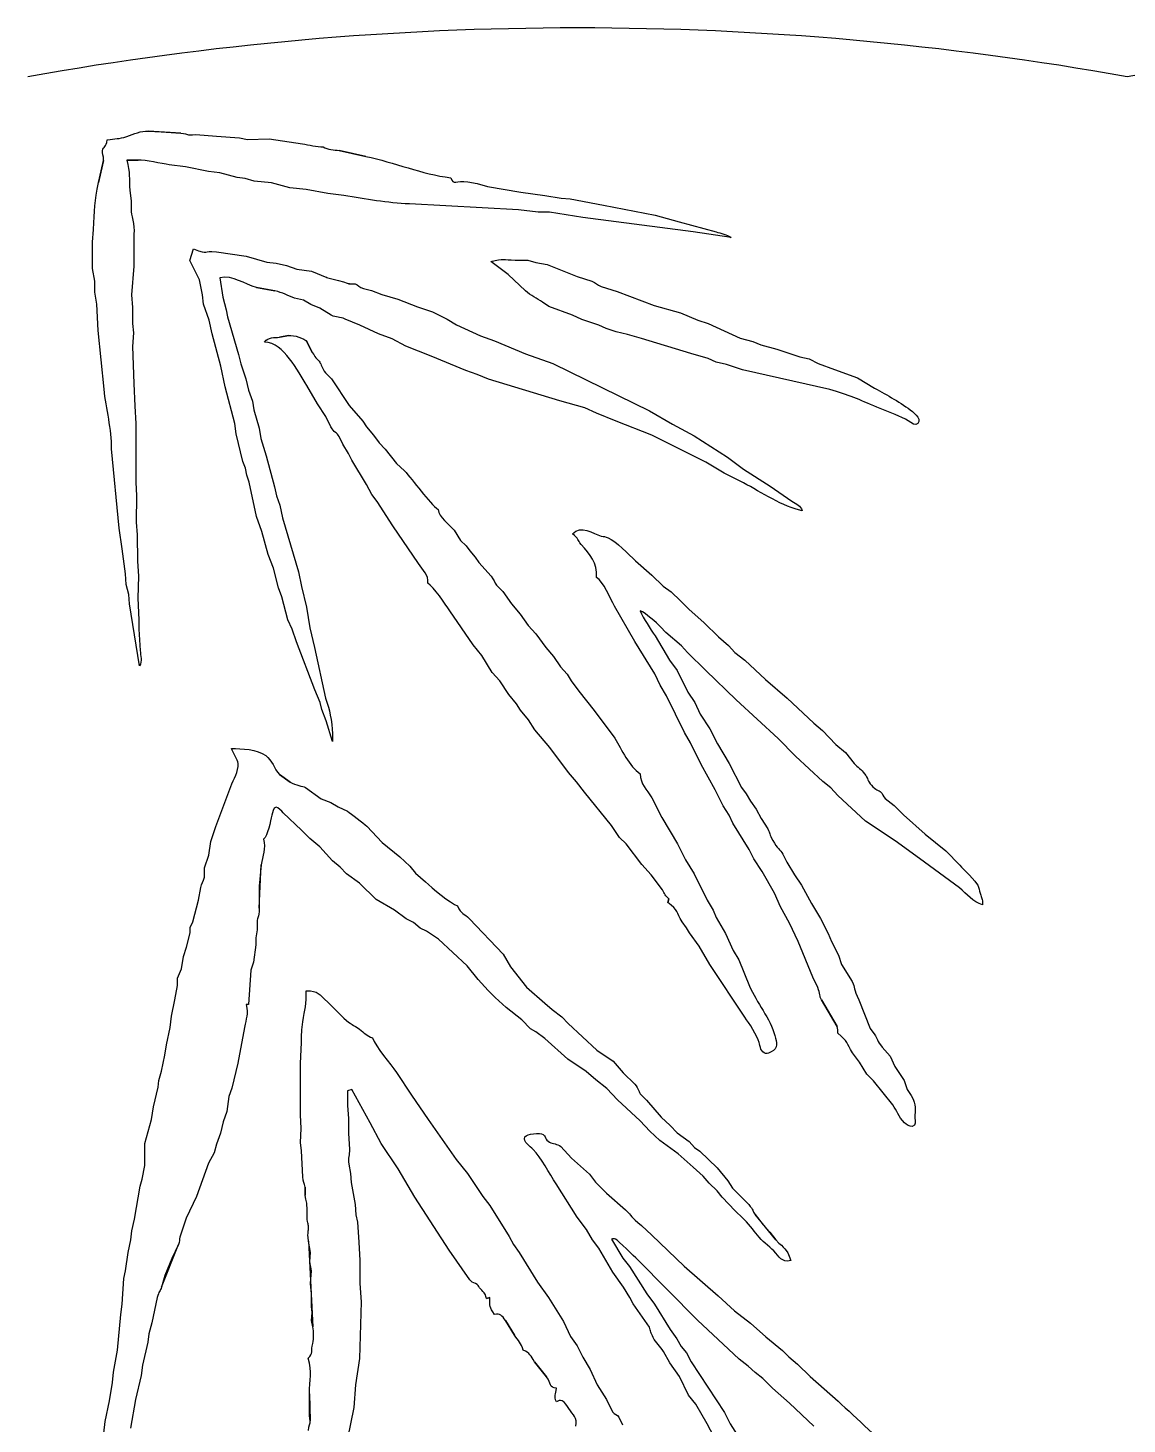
# Model space of a CAD drawing. Header units: inches. Extents: x -30 to 210, y -30 to 170.
# Drawn here: x 90 to 150, y 93.8 to 170 of the extents above; entities that cross this region are included whole.
import ezdxf

# ---------------------------------------------------------------- set-up
doc = ezdxf.new("R2010")
doc.units = ezdxf.units.IN
doc.header["$MEASUREMENT"] = 0

# ---------------------------------------------------------------- blocks, each defined once
blk = doc.blocks.new('2018-03-03 Embellishment 03')
at = {"color": 7}
for p, q in [((35.861734, 1880.377331), (35.861734, 1880.377331)), ((35.861734, 1880.377331), (35.861734, 1880.377331)), ((51.061734, 1884.209331), (59.861734, 1883.665331)), ((73.461734, 1882.721331), (51.061734, 1884.209331)), ((59.861734, 1883.665331), (73.461734, 1882.721331)), ((83.861736, 1881.809331), (98.261736, 1880.601331)), ((98.261736, 1880.601331), (114.261736, 1879.497331)), ((114.261736, 1879.497331), (119.861736, 1878.241331)), ((119.861736, 1878.241331), (135.061736, 1878.769331)), ((135.061736, 1878.769331), (158.261736, 1875.409331)), ((183.861736, 1870.641331), (202.261736, 1866.505331)), ((202.261736, 1866.505331), (183.861736, 1870.641331)), ((16.053734, 1848.465331), (19.653734, 1863.665331)), ((19.653734, 1863.665331), (16.053734, 1848.465331)), ((43.861734, 1863.857331), (35.861734, 1863.857331)), ((35.861734, 1863.857331), (43.861734, 1863.857331)), ((76.661734, 1859.369331), (65.461734, 1860.697331)), ((92.661736, 1856.017331), (76.661734, 1859.369331)), ((100.661736, 1855.025331), (92.661736, 1856.017331)), ((112.661736, 1851.961331), (100.661736, 1855.025331)), ((118.261736, 1851.121331), (112.661736, 1851.961331)), ((124.661736, 1849.425331), (118.261736, 1851.121331)), ((136.661736, 1848.209331), (124.661736, 1849.425331)), ((149.461736, 1844.721331), (136.661736, 1848.209331)), ((273.461736, 1848.769331), (279.861736, 1847.641331)), ((37.933734, 1842.865331), (38.821734, 1835.665331)), ((160.661736, 1843.433331), (149.461736, 1844.721331)), ((175.861736, 1840.721331), (160.661736, 1843.433331)), ((187.061736, 1839.321331), (175.861736, 1840.721331)), ((279.861736, 1847.641331), (287.061736, 1845.497331)), ((287.061736, 1845.497331), (310.261736, 1841.697331)), ((310.261736, 1841.697331), (327.061736, 1839.321331)), ((327.061736, 1839.321331), (338.261736, 1837.497331)), ((38.821734, 1835.665331), (38.821734, 1829.297331)), ((308.661736, 1829.265331), (232.661736, 1833.505331)), ((322.261736, 1827.665331), (308.661736, 1829.265331)), ((338.261736, 1837.497331), (344.661736, 1836.913331)), ((344.661736, 1836.913331), (367.861736, 1832.673331)), ((367.861736, 1832.673331), (403.861736, 1825.665331)), ((330.261736, 1827.665331), (322.261736, 1827.665331)), ((353.461736, 1823.889331), (330.261736, 1827.665331)), ((430.261736, 1813.945331), (353.461736, 1823.889331)), ((403.861736, 1825.665331), (420.661736, 1820.937331)), ((420.661736, 1820.937331), (446.261736, 1814.065331)), ((12.045734, 1806.865331), (12.629734, 1815.665331)), ((40.789734, 1812.465331), (40.789734, 1798.065333)), ((456.661736, 1810.065331), (430.261736, 1813.945331)), ((12.045734, 1788.465333), (12.045734, 1806.865331)), ((79.653734, 1794.137333), (82.261736, 1802.065333)), ((98.261736, 1800.161333), (98.261736, 1800.161333)), ((98.261736, 1800.161333), (98.261736, 1800.161333)), ((98.261736, 1800.161333), (119.061736, 1797.009333)), ((40.789734, 1790.065333), (39.117734, 1770.065333)), ((40.789734, 1798.065333), (40.789734, 1790.065333)), ((86.413736, 1780.465333), (79.653734, 1794.137333)), ((119.061736, 1797.009333), (133.461736, 1792.849333)), ((133.461736, 1792.849333), (139.861736, 1792.169333)), ((139.861736, 1792.169333), (147.061736, 1790.657333)), ((147.061736, 1790.657333), (154.261736, 1787.937333)), ((301.461736, 1784.297333), (289.461736, 1793.265333)), ((306.261736, 1794.201333), (306.261736, 1794.201333)), ((306.261736, 1794.201333), (306.261736, 1794.201333)), ((306.261736, 1794.201333), (315.061736, 1794.201333)), ((315.061736, 1794.201333), (320.661736, 1792.705333)), ((320.661736, 1792.705333), (328.661736, 1791.201333)), ((328.661736, 1791.201333), (349.461736, 1782.937333)), ((13.485734, 1779.665333), (12.045734, 1788.465333)), ((88.557736, 1770.065333), (86.413736, 1780.465333)), ((100.661736, 1782.065333), (102.797736, 1768.465333)), ((154.261736, 1787.937333), (164.437736, 1786.521333)), ((164.437736, 1786.521333), (175.061736, 1782.161333)), ((313.461736, 1772.817333), (301.461736, 1784.297333)), ((349.461736, 1782.937333), (359.789736, 1779.673333)), ((13.485734, 1771.889333), (13.485734, 1779.665333)), ((14.925734, 1763.665333), (13.485734, 1771.889333)), ((139.061736, 1772.849333), (126.261736, 1775.193333)), ((126.261736, 1775.193333), (139.061736, 1772.849333)), ((200.669736, 1774.505333), (206.261736, 1773.233333)), ((206.261736, 1773.233333), (213.461736, 1770.377333)), ((213.461736, 1770.377333), (224.661736, 1767.129333)), ((366.269736, 1775.873333), (377.461736, 1772.417333)), ((377.461736, 1772.417333), (403.061736, 1762.665333)), ((15.861734, 1745.265333), (14.925734, 1763.665333)), ((39.117734, 1770.065333), (39.853734, 1761.233333)), ((39.853734, 1761.233333), (39.853734, 1750.065333)), ((89.157736, 1763.665333), (88.557736, 1770.065333)), ((93.157736, 1752.465333), (89.157736, 1763.665333)), ((102.797736, 1768.465333), (105.101736, 1759.665333)), ((158.989736, 1766.313333), (152.661736, 1767.833333)), ((163.933736, 1763.401333), (158.989736, 1766.313333)), ((170.261736, 1760.849333), (163.933736, 1763.401333)), ((178.261736, 1755.897333), (170.261736, 1760.849333)), ((224.661736, 1767.129333), (238.261736, 1761.737333)), ((238.261736, 1761.737333), (248.661736, 1758.225333)), ((329.797736, 1761.945333), (325.453736, 1765.009333)), ((346.261736, 1755.985333), (329.797736, 1761.945333)), ((403.061736, 1762.665333), (421.461736, 1757.553333)), ((95.373736, 1742.865333), (93.157736, 1752.465333)), ((105.101736, 1759.665333), (105.885736, 1754.865333)), ((105.885736, 1754.865333), (113.637736, 1728.465341)), ((198.261736, 1749.009333), (187.861736, 1753.257333)), ((248.661736, 1758.225333), (259.061736, 1753.177333)), ((259.061736, 1753.177333), (265.461736, 1749.209333)), ((352.661736, 1752.833333), (346.261736, 1755.985333)), ((364.629736, 1748.961333), (352.661736, 1752.833333)), ((421.461736, 1757.553333), (433.461736, 1752.577333)), ((433.461736, 1752.577333), (440.661736, 1750.041333)), ((19.997734, 1704.465333), (15.861734, 1745.265333)), ((39.853734, 1750.065333), (40.517734, 1743.665333)), ((40.517734, 1743.665333), (39.861734, 1734.065333)), ((101.373736, 1720.465333), (95.373736, 1742.865333)), ((142.261736, 1740.545333), (148.661736, 1741.825341)), ((148.661736, 1741.825341), (142.261736, 1740.545333)), ((211.197736, 1742.841333), (198.261736, 1749.009333)), ((220.661736, 1739.409333), (211.197736, 1742.841333)), ((265.461736, 1749.209333), (282.261736, 1741.537333)), ((282.261736, 1741.537333), (291.861736, 1738.057333)), ((369.597736, 1746.577333), (364.629736, 1748.961333)), ((376.661736, 1744.257333), (369.597736, 1746.577333)), ((384.661736, 1742.465333), (376.661736, 1744.257333)), ((394.261736, 1739.737333), (384.661736, 1742.465333)), ((440.661736, 1750.041333), (463.061736, 1739.953333)), ((39.861734, 1734.065333), (40.765734, 1708.465341)), ((142.261736, 1740.545333), (142.261736, 1740.545333)), ((142.261736, 1740.545333), (142.261736, 1740.545333)), ((161.469736, 1737.113333), (165.061736, 1730.065333)), ((165.061736, 1730.065333), (161.469736, 1737.113333)), ((230.261736, 1734.265333), (220.661736, 1739.409333)), ((247.861736, 1727.449333), (230.261736, 1734.265333)), ((291.861736, 1738.057333), (313.461736, 1729.097333)), ((428.661736, 1729.297333), (394.261736, 1739.737333)), ((463.061736, 1739.953333), (471.861736, 1737.585333)), ((471.861736, 1737.585333), (477.461736, 1735.345333)), ((477.461736, 1735.345333), (488.661736, 1732.289333)), ((488.661736, 1732.289333), (504.661736, 1727.033333)), ((113.637736, 1728.465341), (115.213736, 1722.065333)), ((115.213736, 1722.065333), (118.765736, 1711.665333)), ((271.861736, 1717.313341), (247.861736, 1727.449333)), ((313.461736, 1729.097333), (332.661736, 1722.177333)), ((332.661736, 1722.177333), (367.061736, 1705.393333)), ((440.661736, 1725.689333), (428.661736, 1729.297333)), ((446.261736, 1723.273333), (440.661736, 1725.689333)), ((453.461736, 1721.489333), (446.261736, 1723.273333)), ((504.661736, 1727.033333), (511.061736, 1725.633333)), ((511.061736, 1725.633333), (517.461736, 1722.345333)), ((517.461736, 1722.345333), (528.661736, 1718.113333)), ((104.261736, 1706.065341), (101.373736, 1720.465333)), ((174.285736, 1715.801333), (178.429736, 1711.497333)), ((279.861736, 1714.681333), (271.861736, 1717.313341)), ((287.861736, 1711.345333), (279.861736, 1714.681333)), ((464.661736, 1717.777333), (453.461736, 1721.489333)), ((525.461736, 1704.225333), (464.661736, 1717.777333)), ((528.661736, 1718.113333), (544.661736, 1712.305333)), ((544.661736, 1712.305333), (556.661736, 1705.153333)), ((40.765734, 1708.465341), (41.533734, 1692.465333)), ((111.029736, 1680.465333), (104.261736, 1706.065341)), ((118.765736, 1711.665333), (120.557736, 1703.665333)), ((120.557736, 1703.665333), (123.365736, 1696.001333)), ((168.581736, 1694.289333), (161.285736, 1706.865333)), ((178.429736, 1711.497333), (190.637736, 1693.041333)), ((337.461736, 1696.369333), (287.861736, 1711.345333)), ((367.061736, 1705.393333), (399.861736, 1689.353333)), ((41.533734, 1692.465333), (42.165734, 1680.593333)), ((123.365736, 1696.001333), (124.269736, 1690.065333)), ((174.453736, 1685.265333), (168.581736, 1694.289333)), ((190.637736, 1693.041333), (200.229736, 1682.033333)), ((354.925736, 1691.361333), (337.461736, 1696.369333)), ((124.269736, 1690.065333), (127.941736, 1677.265341)), ((177.949736, 1678.081333), (174.453736, 1685.265333)), ((363.061736, 1687.689333), (354.925736, 1691.361333)), ((376.661736, 1682.177333), (363.061736, 1687.689333)), ((399.861736, 1689.353333), (415.861736, 1680.025333)), ((571.061736, 1686.737333), (558.261736, 1691.817333)), ((578.261736, 1683.561333), (571.061736, 1686.737333)), ((583.829736, 1679.985333), (578.261736, 1683.561333)), ((42.165734, 1680.593333), (42.165734, 1669.265333)), ((112.061736, 1673.265333), (111.029736, 1680.465333)), ((116.693736, 1654.065333), (112.061736, 1673.265333)), ((127.941736, 1677.265341), (129.149736, 1670.065333)), ((200.229736, 1682.033333), (202.693736, 1678.065333)), ((202.693736, 1678.065333), (207.621736, 1672.465341)), ((401.461736, 1672.393333), (376.661736, 1682.177333)), ((415.861736, 1680.025333), (431.061736, 1671.945333)), ((42.165734, 1669.265333), (42.165734, 1639.665333)), ((129.149736, 1670.065333), (132.877736, 1658.065333)), ((186.413736, 1666.065341), (183.765736, 1671.497333)), ((190.357736, 1659.665333), (186.413736, 1666.065341)), ((207.621736, 1672.465341), (211.637736, 1667.033333)), ((211.637736, 1667.033333), (215.853736, 1662.697333)), ((423.861736, 1661.217341), (401.461736, 1672.393333)), ((431.061736, 1671.945333), (454.125736, 1657.129341)), ((30.501734, 1607.665341), (25.253734, 1662.865333)), ((118.517736, 1649.265333), (116.693736, 1654.065333)), ((132.877736, 1658.065333), (138.829736, 1636.465333)), ((192.653736, 1654.865341), (190.357736, 1659.665333)), ((202.773736, 1638.065333), (192.653736, 1654.865341)), ((215.853736, 1662.697333), (223.597736, 1652.633341)), ((439.061736, 1653.529333), (423.861736, 1661.217341)), ((451.861736, 1645.985341), (439.061736, 1653.529333)), ((454.125736, 1657.129341), (465.461736, 1648.745333)), ((119.453736, 1644.465333), (118.517736, 1649.265333)), ((121.165736, 1639.665333), (119.453736, 1644.465333)), ((223.597736, 1652.633341), (229.205736, 1647.585333)), ((465.461736, 1639.081341), (451.861736, 1645.985341)), ((465.461736, 1648.745333), (483.861736, 1636.921341)), ((42.165734, 1639.665333), (42.709734, 1630.065341)), ((126.205736, 1615.665333), (121.165736, 1639.665333)), ((138.829736, 1636.465333), (140.205736, 1630.065341)), ((206.509736, 1631.001333), (202.773736, 1638.065333)), ((483.861736, 1636.921341), (499.061736, 1626.417333)), ((42.709734, 1630.065341), (42.285734, 1611.665333)), ((140.205736, 1630.065341), (142.341736, 1623.665341)), ((210.197736, 1626.033341), (206.509736, 1631.001333)), ((221.133736, 1609.265333), (210.197736, 1626.033341)), ((129.789736, 1605.265333), (126.205736, 1615.665333)), ((142.341736, 1623.665341), (144.269736, 1614.865341)), ((144.269736, 1614.865341), (155.397736, 1577.265341)), ((32.525734, 1593.265333), (30.501734, 1607.665341)), ((42.285734, 1611.665333), (42.989734, 1602.865333)), ((134.341736, 1589.265333), (129.789736, 1605.265333)), ((239.061736, 1582.865333), (221.133736, 1609.265333)), ((263.773736, 1606.265341), (268.349736, 1598.969341)), ((42.989734, 1602.865333), (43.413734, 1584.465333)), ((268.349736, 1598.969341), (272.229736, 1595.305333)), ((272.229736, 1595.305333), (274.693736, 1591.689333)), ((366.269736, 1602.105333), (366.269736, 1602.105333)), ((366.269736, 1602.105333), (366.269736, 1602.105333)), ((34.837734, 1575.665333), (32.525734, 1593.265333)), ((137.981736, 1579.665333), (134.341736, 1589.265333)), ((274.693736, 1591.689333), (278.517736, 1587.441341)), ((278.517736, 1587.441341), (281.045736, 1583.729341)), ((43.413734, 1584.465333), (44.053734, 1574.065341)), ((141.469736, 1566.033341), (137.981736, 1579.665333)), ((155.397736, 1577.265341), (157.445736, 1566.865333)), ((281.045736, 1583.729341), (289.501736, 1574.225341)), ((390.141736, 1584.721333), (401.453736, 1574.905341)), ((35.525734, 1568.241341), (34.837734, 1575.665333)), ((37.205734, 1561.265341), (35.525734, 1568.241341)), ((44.053734, 1574.065341), (43.549734, 1558.865341)), ((143.725736, 1559.665333), (141.469736, 1566.033341)), ((157.445736, 1566.865333), (161.053736, 1552.465341)), ((293.309736, 1567.921341), (297.693736, 1563.521341)), ((401.453736, 1574.905341), (409.469736, 1567.137333)), ((409.469736, 1567.137333), (414.925736, 1563.289341)), ((37.805734, 1554.865341), (37.205734, 1561.265341)), ((43.549734, 1558.865341), (44.197734, 1543.665341)), ((148.037736, 1543.665341), (143.725736, 1559.665333)), ((297.693736, 1563.521341), (303.661736, 1554.865341)), ((414.925736, 1563.289341), (421.453736, 1556.929341)), ((421.453736, 1556.929341), (427.197736, 1551.201333)), ((44.661734, 1511.665341), (37.805734, 1554.865341)), ((161.053736, 1552.465341), (163.269736, 1538.065333)), ((277.013736, 1526.401333), (260.821736, 1550.065341)), ((303.661736, 1554.865341), (309.893736, 1547.665341)), ((309.893736, 1547.665341), (315.469736, 1539.697333)), ((389.781736, 1528.601333), (375.573736, 1553.265333)), ((427.197736, 1551.201333), (437.925736, 1541.697341)), ((44.197734, 1543.665341), (44.197734, 1537.265341)), ((44.197734, 1537.265341), (45.125734, 1522.401333)), ((150.909736, 1537.265341), (148.037736, 1543.665341)), ((154.117736, 1528.465341), (150.909736, 1537.265341)), ((163.269736, 1538.065333), (166.557736, 1524.465333)), ((315.469736, 1539.697333), (320.741736, 1533.993341)), ((411.269736, 1534.865341), (407.653736, 1538.745341)), ((437.925736, 1541.697341), (447.933736, 1531.785341)), ((166.805736, 1494.865341), (154.117736, 1528.465341)), ((320.741736, 1533.993341), (327.773736, 1524.465333)), ((403.597736, 1506.065341), (389.781736, 1528.601333)), ((403.797736, 1532.465341), (413.837736, 1515.665333)), ((422.093736, 1525.705341), (411.269736, 1534.865341)), ((447.933736, 1531.785341), (454.957736, 1525.833341)), ((166.557736, 1524.465333), (174.301736, 1489.129341)), ((283.197736, 1518.793341), (277.013736, 1526.401333)), ((290.229736, 1507.001341), (283.197736, 1518.793341)), ((327.773736, 1524.465333), (332.989736, 1518.065341)), ((332.989736, 1518.065341), (337.941736, 1510.873333)), ((426.429736, 1521.041341), (422.093736, 1525.705341)), ((439.061736, 1508.465341), (426.429736, 1521.041341)), ((454.957736, 1525.833341), (459.269736, 1520.945341)), ((459.269736, 1520.945341), (466.261736, 1515.529333)), ((337.941736, 1510.873333), (342.629736, 1505.841341)), ((413.837736, 1515.665333), (419.053736, 1508.465341)), ((419.053736, 1508.465341), (426.573736, 1493.265333)), ((460.317736, 1487.921341), (439.061736, 1508.465341)), ((466.261736, 1515.529333), (480.661736, 1502.201333)), ((295.565736, 1501.257341), (290.229736, 1507.001341)), ((301.885736, 1491.737341), (295.565736, 1501.257341)), ((342.629736, 1505.841341), (345.349736, 1501.265341)), ((345.349736, 1501.265341), (350.637736, 1494.065341)), ((407.277736, 1498.289341), (403.597736, 1506.065341)), ((411.653736, 1490.865333), (407.277736, 1498.289341)), ((480.661736, 1502.201333), (495.861736, 1489.137341)), ((170.565736, 1486.065341), (166.805736, 1494.865341)), ((174.301736, 1489.129341), (176.269736, 1482.865341)), ((307.229736, 1485.257341), (301.885736, 1491.737341)), ((350.637736, 1494.065341), (361.461736, 1480.561341)), ((424.357736, 1465.265341), (411.653736, 1490.865333)), ((426.573736, 1493.265333), (431.373736, 1486.065341)), ((495.861736, 1489.137341), (514.261736, 1471.737341)), ((171.789736, 1481.265341), (170.565736, 1486.065341)), ((174.781736, 1473.233333), (171.789736, 1481.265341)), ((310.077736, 1480.801341), (307.229736, 1485.257341)), ((315.613736, 1474.065341), (310.077736, 1480.801341)), ((361.461736, 1480.561341), (375.701736, 1461.265341)), ((431.373736, 1486.065341), (435.197736, 1478.065341)), ((489.429736, 1461.137341), (460.317736, 1487.921341)), ((179.061736, 1458.865341), (174.781736, 1473.233333)), ((320.117736, 1467.121341), (315.613736, 1474.065341)), ((435.197736, 1478.065341), (441.797736, 1467.665341)), ((514.261736, 1471.737341), (520.421736, 1466.497333)), ((330.573736, 1454.865341), (320.117736, 1467.121341)), ((428.445736, 1458.065341), (424.357736, 1465.265341)), ((441.797736, 1467.665341), (447.197736, 1457.265341)), ((501.597736, 1448.689333), (489.429736, 1461.137341)), ((520.421736, 1466.497333), (529.685736, 1456.801341)), ((343.469736, 1437.265341), (330.573736, 1454.865341)), ((435.933736, 1442.865341), (428.445736, 1458.065341)), ((447.197736, 1457.265341), (455.365736, 1443.665341)), ((529.685736, 1456.801341), (536.293736, 1451.193341)), ((536.293736, 1451.193341), (542.405736, 1443.697341)), ((132.589736, 1449.177341), (132.589736, 1449.177341)), ((132.589736, 1449.177341), (132.589736, 1449.177341)), ((445.637736, 1425.265341), (435.933736, 1442.865341)), ((455.365736, 1443.665341), (464.037736, 1426.873341)), ((520.589736, 1431.129341), (501.597736, 1448.689333)), ((142.165736, 1435.977341), (149.533736, 1430.721333)), ((149.533736, 1430.721333), (142.165736, 1435.977341)), ((349.093736, 1430.865341), (343.469736, 1437.265341)), ((354.517736, 1423.665341), (349.093736, 1430.865341)), ((526.157736, 1426.561341), (520.589736, 1431.129341)), ((97.933736, 1399.665341), (108.221736, 1427.665341)), ((160.325736, 1426.969341), (171.197736, 1419.017341)), ((373.429736, 1400.473341), (354.517736, 1423.665341)), ((451.229736, 1414.065341), (445.637736, 1425.265341)), ((464.037736, 1426.873341), (467.205736, 1422.529341)), ((467.205736, 1422.529341), (470.197736, 1417.265341)), ((531.093736, 1421.337341), (526.157736, 1426.561341)), ((550.397736, 1403.561341), (531.093736, 1421.337341)), ((171.197736, 1419.017341), (178.037736, 1416.561341)), ((178.037736, 1416.561341), (183.069736, 1413.361341)), ((183.069736, 1413.361341), (189.461736, 1410.345341)), ((401.429736, 1419.665341), (408.581736, 1406.065341)), ((455.293736, 1407.665341), (451.229736, 1414.065341)), ((470.197736, 1417.265341), (474.221736, 1411.889341)), ((474.221736, 1411.889341), (477.693736, 1405.265341)), ((564.109736, 1419.161341), (570.229736, 1414.377341)), ((570.229736, 1414.377341), (576.901736, 1407.825341)), ((157.621736, 1397.153341), (144.677736, 1409.265341)), ((408.581736, 1406.065341), (419.357736, 1387.665341)), ((457.957736, 1402.065341), (455.293736, 1407.665341)), ((469.221736, 1383.665341), (457.957736, 1402.065341)), ((477.693736, 1405.265341), (482.285736, 1398.065341)), ((571.061736, 1389.649341), (550.397736, 1403.561341)), ((576.901736, 1407.825341), (591.861736, 1394.361341)), ((94.341736, 1389.265341), (97.933736, 1399.665341)), ((163.413736, 1391.281341), (157.621736, 1397.153341)), ((170.357736, 1385.529341), (163.413736, 1391.281341)), ((203.021736, 1399.881341), (213.669736, 1388.689341)), ((378.909736, 1392.137341), (373.429736, 1400.473341)), ((383.605736, 1387.633341), (378.909736, 1392.137341)), ((591.861736, 1394.361341), (606.261736, 1382.729341)), ((93.021736, 1379.665341), (94.341736, 1389.265341)), ((179.069736, 1375.769341), (170.357736, 1385.529341)), ((213.669736, 1388.689341), (226.037736, 1378.505341)), ((394.565736, 1373.265341), (383.605736, 1387.633341)), ((419.357736, 1387.665341), (425.069736, 1376.465341)), ((472.509736, 1377.265341), (469.221736, 1383.665341)), ((587.861736, 1377.449341), (571.061736, 1389.649341)), ((606.261736, 1382.729341), (615.965736, 1372.689341)), ((89.917736, 1370.865341), (93.021736, 1379.665341)), ((129.365736, 1372.929341), (128.021736, 1358.065341)), ((128.021736, 1342.865341), (129.365736, 1372.929341)), ((184.557736, 1371.465341), (179.069736, 1375.769341)), ((188.869736, 1366.825341), (184.557736, 1371.465341)), ((226.037736, 1378.505341), (232.885736, 1372.169341)), ((232.885736, 1372.169341), (236.901736, 1367.209341)), ((401.053736, 1366.065341), (394.565736, 1373.265341)), ((425.069736, 1376.465341), (430.909736, 1366.865341)), ((478.309736, 1368.329341), (472.509736, 1377.265341)), ((492.765736, 1380.465341), (495.469736, 1374.865341)), ((495.469736, 1374.865341), (500.765736, 1366.065341)), ((615.861736, 1356.969341), (587.861736, 1377.449341)), ((89.917736, 1364.465341), (89.917736, 1370.865341)), ((197.925736, 1360.169341), (188.869736, 1366.825341)), ((236.901736, 1367.209341), (243.861736, 1361.129341)), ((408.837736, 1355.665341), (401.053736, 1366.065341)), ((430.909736, 1366.865341), (439.997736, 1348.465341)), ((486.845736, 1353.265341), (478.309736, 1368.329341)), ((500.765736, 1366.065341), (505.749736, 1358.865341)), ((85.853736, 1348.465341), (87.357736, 1357.265341)), ((128.021736, 1358.065341), (128.021736, 1352.465341)), ((128.021736, 1352.465341), (128.021736, 1342.865341)), ((209.597736, 1348.841341), (197.925736, 1360.169341)), ((491.197736, 1343.665341), (486.845736, 1353.265341)), ((505.749736, 1358.865341), (512.709736, 1346.065341)), ((81.725736, 1333.265341), (85.853736, 1348.465341)), ((222.261736, 1341.417341), (209.597736, 1348.841341)), ((412.661736, 1346.865341), (413.461736, 1349.265341)), ((413.461736, 1349.265341), (412.661736, 1346.865341)), ((439.997736, 1348.465341), (444.293736, 1341.337341)), ((497.501736, 1332.465341), (491.197736, 1343.665341)), ((512.709736, 1346.065341), (519.029736, 1335.665341)), ((80.093736, 1329.297341), (81.725736, 1333.265341)), ((126.597736, 1333.265341), (126.597736, 1327.665341)), ((230.485736, 1335.465341), (222.261736, 1341.417341)), ((235.621736, 1332.777341), (230.485736, 1335.465341)), ((240.101736, 1328.977341), (235.621736, 1332.777341)), ((274.589736, 1335.505341), (297.885736, 1310.865341)), ((425.717736, 1329.209341), (422.549736, 1333.401341)), ((444.293736, 1341.337341), (446.245736, 1336.393341)), ((446.245736, 1336.393341), (452.853736, 1325.265341)), ((519.029736, 1335.665341), (524.381736, 1325.265341)), ((77.517734, 1315.665341), (80.093736, 1325.729341)), ((80.093736, 1325.729341), (80.093736, 1329.297341)), ((126.597736, 1327.665341), (125.813736, 1322.065341)), ((244.653736, 1326.881341), (240.101736, 1328.977341)), ((253.005736, 1321.153341), (244.653736, 1326.881341)), ((427.757736, 1325.601341), (425.717736, 1329.209341)), ((434.493736, 1316.465341), (427.757736, 1325.601341)), ((452.853736, 1325.265341), (458.117736, 1313.265341)), ((503.325736, 1319.665341), (497.501736, 1332.465341)), ((524.381736, 1325.265341), (526.581736, 1319.665341)), ((75.357734, 1309.265341), (77.517734, 1315.665341)), ((125.813736, 1317.273341), (124.085736, 1305.193341)), ((125.813736, 1322.065341), (125.813736, 1317.273341)), ((272.941736, 1302.729341), (253.005736, 1321.153341)), ((441.821736, 1303.665341), (434.493736, 1316.465341)), ((458.117736, 1313.265341), (462.173736, 1306.865341)), ((513.533736, 1294.865341), (503.325736, 1319.665341)), ((526.581736, 1319.665341), (531.589736, 1310.065341)), ((73.893734, 1300.465341), (75.357734, 1309.265341)), ((124.085736, 1305.193341), (122.309736, 1299.665341)), ((297.885736, 1310.865341), (303.109736, 1302.065341)), ((466.357736, 1266.793373), (441.821736, 1303.665341)), ((462.173736, 1306.865341), (469.581736, 1288.465349)), ((531.589736, 1310.065341), (533.613736, 1303.665341)), ((533.613736, 1303.665341), (541.077736, 1291.665341)), ((71.253734, 1294.065341), (73.893734, 1300.465341)), ((71.253734, 1288.929341), (71.253734, 1294.065341)), ((122.309736, 1299.665341), (120.661736, 1275.665373)), ((280.469736, 1293.065341), (272.941736, 1302.729341)), ((303.109736, 1302.065341), (314.301736, 1287.697341)), ((517.093736, 1287.665341), (513.533736, 1294.865341)), ((69.205734, 1278.865373), (71.253734, 1288.929341)), ((314.301736, 1287.697341), (327.029736, 1276.625373)), ((66.893734, 1267.665373), (69.205734, 1278.865373)), ((120.661736, 1275.665373), (119.061736, 1275.665373)), ((175.861736, 1277.329373), (175.861736, 1277.329373)), ((175.861736, 1277.329373), (175.861736, 1277.329373)), ((175.861736, 1277.329373), (187.061736, 1266.201373)), ((187.061736, 1266.201373), (175.861736, 1277.329373)), ((327.029736, 1276.625373), (331.997736, 1272.129373)), ((530.509736, 1260.457373), (519.581736, 1278.865373)), ((519.581736, 1278.865373), (530.509736, 1260.457373)), ((545.781736, 1278.865373), (553.565736, 1258.897373)), ((66.029734, 1259.665373), (66.893734, 1267.665373)), ((311.061736, 1265.033373), (300.117736, 1273.561373)), ((317.021736, 1258.801373), (311.061736, 1265.033373)), ((331.997736, 1272.129373), (338.821736, 1267.097373)), ((338.821736, 1267.097373), (343.229736, 1262.537373)), ((63.429734, 1247.665373), (66.029734, 1259.665373)), ((117.813736, 1259.665373), (113.069736, 1234.865293)), ((320.661736, 1256.721373), (317.021736, 1258.801373)), ((326.989736, 1251.945373), (320.661736, 1256.721373)), ((343.229736, 1262.537373), (363.197736, 1243.969373)), ((553.565736, 1258.897373), (556.805736, 1254.641373)), ((62.421734, 1240.465373), (63.429734, 1247.665373)), ((156.725736, 1234.529293), (157.461736, 1249.265373)), ((343.061736, 1237.745373), (326.989736, 1251.945373)), ((561.861736, 1246.097373), (567.413736, 1239.633373)), ((60.061734, 1229.265373), (62.421734, 1240.465373)), ((355.829736, 1229.105373), (343.061736, 1237.745373)), ((363.197736, 1243.969373), (374.493736, 1236.137373)), ((374.493736, 1236.137373), (381.461736, 1228.153373)), ((546.109736, 1235.593293), (541.221736, 1242.073373)), ((551.269736, 1227.161373), (546.109736, 1235.593293)), ((567.413736, 1239.633373), (570.645736, 1232.465293)), ((58.173734, 1222.865373), (60.061734, 1229.265373)), ((113.069736, 1234.865293), (108.909736, 1217.337373)), ((156.725736, 1198.865373), (156.725736, 1234.529293)), ((223.757736, 1228.465373), (234.085736, 1212.465293)), ((362.613736, 1223.265373), (355.829736, 1229.105373)), ((381.461736, 1228.153373), (389.773736, 1220.129373)), ((555.829736, 1222.489373), (551.269736, 1227.161373)), ((570.645736, 1232.465293), (577.245736, 1222.729373)), ((54.549734, 1204.465373), (57.749734, 1218.065373)), ((57.749734, 1218.065373), (58.173734, 1222.865373)), ((108.909736, 1217.337373), (106.805736, 1211.633293)), ((192.661736, 1216.465373), (189.461736, 1215.665373)), ((205.309736, 1193.265373), (192.661736, 1216.465373)), ((370.221736, 1217.265373), (362.613736, 1223.265373)), ((377.597736, 1209.337293), (370.221736, 1217.265373)), ((569.253736, 1205.729373), (555.829736, 1222.489373)), ((577.245736, 1222.729373), (579.277736, 1216.537373)), ((579.277736, 1216.537373), (582.117736, 1212.329293)), ((106.805736, 1211.633293), (105.405736, 1201.265373)), ((189.461736, 1215.665373), (189.461736, 1205.265373)), ((234.085736, 1212.465293), (245.789736, 1195.593373)), ((393.429736, 1194.793373), (377.597736, 1209.337293)), ((394.029736, 1212.761293), (397.733736, 1209.097293)), ((397.733736, 1209.097293), (407.997736, 1197.265373)), ((53.061734, 1195.665373), (54.549734, 1204.465373)), ((105.405736, 1201.265373), (102.877736, 1194.065373)), ((157.381736, 1189.265293), (156.725736, 1198.865373)), ((189.461736, 1205.265373), (190.221736, 1196.393373)), ((190.221736, 1196.393373), (190.221736, 1186.065293)), ((407.997736, 1197.265373), (414.189736, 1191.529373)), ((48.461734, 1178.865373), (53.061734, 1195.665373)), ((102.877736, 1194.065373), (101.005736, 1186.065293)), ((156.789736, 1179.665373), (157.381736, 1189.265293)), ((213.117736, 1178.937373), (205.309736, 1193.265373)), ((245.789736, 1195.593373), (265.253736, 1167.665293)), ((400.141736, 1187.409293), (393.429736, 1194.793373)), ((407.197736, 1181.001373), (400.141736, 1187.409293)), ((414.189736, 1191.529373), (419.133736, 1186.361293)), ((48.461734, 1163.665293), (48.461734, 1178.865373)), ((98.285736, 1178.529373), (96.669736, 1172.465373)), ((101.005736, 1186.065293), (98.285736, 1178.529373)), ((157.485736, 1173.729373), (156.789736, 1179.665373)), ((190.221736, 1186.065293), (190.925736, 1174.729373)), ((224.765736, 1161.129373), (213.117736, 1178.937373)), ((419.861736, 1171.593373), (407.197736, 1181.001373)), ((419.133736, 1186.361293), (427.533736, 1180.353373)), ((427.533736, 1180.353373), (431.277736, 1176.169373)), ((96.669736, 1172.465373), (92.741736, 1165.265293)), ((158.493736, 1155.665373), (157.485736, 1173.729373)), ((265.253736, 1167.665293), (273.133736, 1158.057373)), ((338.181736, 1176.817373), (345.477736, 1168.689373)), ((345.477736, 1168.689373), (358.053736, 1157.529373)), ((430.261736, 1162.289373), (419.861736, 1171.593373)), ((431.277736, 1176.169373), (434.829736, 1173.569373)), ((434.829736, 1173.569373), (446.989736, 1161.929373)), ((46.581734, 1154.065373), (48.461734, 1163.665293)), ((92.741736, 1165.265293), (84.293736, 1142.065293)), ((190.397736, 1164.465293), (191.621736, 1158.065373)), ((191.621736, 1158.065373), (192.213736, 1151.665373)), ((236.445736, 1141.601293), (224.765736, 1161.129373)), ((273.133736, 1158.057373), (283.733736, 1142.065293)), ((358.053736, 1157.529373), (362.213736, 1152.033373)), ((437.293736, 1156.241373), (430.261736, 1162.289373)), ((446.989736, 1161.929373), (454.445736, 1152.929373)), ((41.205734, 1126.065373), (45.149734, 1149.265373)), ((45.149734, 1149.265373), (46.581734, 1154.065373)), ((159.981736, 1142.865293), (159.981736, 1148.465373)), ((159.981736, 1148.465373), (159.981736, 1142.865293)), ((192.213736, 1151.665373), (194.829736, 1136.465373)), ((349.445736, 1127.665373), (334.789736, 1150.865373)), ((362.213736, 1152.033373), (369.869736, 1144.385293)), ((441.397736, 1151.353373), (437.293736, 1156.241373)), ((446.901736, 1145.993293), (441.397736, 1151.353373)), ((454.445736, 1152.929373), (457.637736, 1147.673373)), ((84.293736, 1142.065293), (77.085734, 1126.865373)), ((260.461736, 1104.465373), (236.445736, 1141.601293)), ((283.733736, 1142.065293), (288.741736, 1135.665373)), ((369.869736, 1144.385293), (383.205736, 1132.657373)), ((450.557736, 1141.401293), (446.901736, 1145.993293)), ((459.533736, 1131.913373), (450.557736, 1141.401293)), ((457.637736, 1147.673373), (468.965736, 1136.393373)), ((194.829736, 1136.465373), (195.261736, 1129.265373)), ((195.261736, 1129.265373), (196.421736, 1124.129373)), ((288.741736, 1135.665373), (302.101736, 1114.065373)), ((464.853736, 1126.929373), (459.533736, 1131.913373)), ((473.381736, 1129.337373), (478.997736, 1122.129293)), ((487.965736, 1111.673373), (473.381736, 1129.337373)), ((39.301734, 1118.065373), (41.205734, 1126.065373)), ((77.085734, 1126.865373), (72.741734, 1113.601373)), ((196.421736, 1124.129373), (197.461736, 1110.065373)), ((355.909736, 1118.865293), (349.445736, 1127.665373)), ((360.117736, 1111.801373), (355.909736, 1118.865293)), ((394.261736, 1121.657293), (401.461736, 1114.937373)), ((478.997736, 1122.129293), (483.669736, 1117.193373)), ((36.853734, 1102.865373), (38.773734, 1111.665373)), ((38.773734, 1111.665373), (39.301734, 1118.065373)), ((163.773736, 1102.865373), (162.437736, 1110.865373)), ((162.437736, 1110.865373), (165.405736, 1051.201405)), ((197.461736, 1110.065373), (198.261736, 1097.265293)), ((302.101736, 1114.065373), (305.109736, 1108.465373)), ((364.525736, 1106.057373), (360.117736, 1111.801373)), ((373.461736, 1112.297373), (381.229736, 1098.937293)), ((401.461736, 1114.937373), (423.997736, 1093.377373)), ((483.669736, 1117.193373), (487.965736, 1111.673373)), ((34.909734, 1090.065373), (36.853734, 1102.865373)), ((60.117734, 1078.865325), (71.853734, 1108.465373)), ((71.853734, 1108.465373), (67.125734, 1098.865293)), ((163.277736, 1096.465293), (163.773736, 1102.865373)), ((274.821736, 1083.793325), (260.461736, 1104.465373)), ((305.109736, 1108.465373), (309.029736, 1102.865373)), ((309.029736, 1102.865373), (321.933736, 1082.193325)), ((374.413736, 1089.265373), (364.525736, 1106.057373)), ((33.701734, 1084.929373), (34.909734, 1090.065373)), ((67.125734, 1098.865293), (62.285734, 1086.865373)), ((164.421736, 1090.065373), (163.277736, 1096.465293)), ((163.893736, 1081.265325), (164.421736, 1090.065373)), ((198.261736, 1097.265293), (198.261736, 1081.265325)), ((381.229736, 1098.937293), (385.909736, 1093.233373)), ((385.909736, 1093.233373), (397.973736, 1074.137325)), ((433.237736, 1055.801325), (391.525736, 1098.001293)), ((423.997736, 1093.377373), (447.637736, 1072.745405)), ((32.589734, 1066.865325), (33.701734, 1084.929373)), ((62.285734, 1086.865373), (60.117734, 1078.865325)), ((164.525736, 1074.065325), (163.893736, 1081.265325)), ((198.261736, 1081.265325), (199.061736, 1068.465325)), ((321.933736, 1082.193325), (329.493736, 1071.633405)), ((381.717736, 1078.873325), (374.413736, 1089.265373)), ((56.909734, 1071.665405), (53.237734, 1054.065325)), ((164.525736, 1065.265325), (164.525736, 1074.065325)), ((288.661736, 1071.665405), (286.261736, 1070.865405)), ((286.261736, 1070.865405), (288.661736, 1071.665405)), ((329.493736, 1071.633405), (339.877736, 1054.865325)), ((386.181736, 1071.633405), (381.717736, 1078.873325)), ((388.493736, 1067.089325), (386.181736, 1071.633405)), ((397.973736, 1074.137325), (403.421736, 1066.865325)), ((447.637736, 1072.745405), (459.061736, 1062.281325)), ((31.661734, 1059.665325), (32.589734, 1066.865325)), ((165.021736, 1061.265325), (164.525736, 1065.265325)), ((164.541736, 1055.665325), (165.021736, 1061.265325)), ((199.061736, 1068.465325), (197.989736, 1029.041405)), ((399.805736, 1050.865405), (388.493736, 1067.089325)), ((403.421736, 1066.865325), (414.333736, 1049.265405)), ((459.061736, 1062.281325), (470.261736, 1053.769325)), ((29.389734, 1034.865325), (31.661734, 1059.665325)), ((53.237734, 1054.065325), (51.221734, 1046.201325)), ((165.405736, 1051.201405), (164.541736, 1055.665325)), ((305.885736, 1045.393325), (299.629736, 1055.665325)), ((299.629736, 1055.665325), (305.885736, 1045.393325)), ((339.877736, 1054.865325), (344.925736, 1044.497325)), ((454.813736, 1035.553325), (433.237736, 1055.801325)), ((470.261736, 1053.769325), (480.885736, 1044.137325)), ((51.221734, 1046.201325), (50.509734, 1040.457325)), ((344.925736, 1044.497325), (349.429736, 1038.033325)), ((414.333736, 1049.265405), (418.957736, 1042.865325)), ((418.957736, 1042.865325), (421.941736, 1037.409325)), ((480.885736, 1044.137325), (492.629736, 1034.697325)), ((26.661734, 1019.697325), (29.389734, 1034.865325)), ((50.509734, 1040.457325), (46.797734, 1024.465325)), ((349.429736, 1038.033325), (353.525736, 1030.065325)), ((414.109736, 1026.065405), (409.709736, 1034.065325)), ((421.941736, 1037.409325), (425.557736, 1033.009325)), ((425.557736, 1033.009325), (429.021736, 1026.865405)), ((462.261736, 1028.617405), (454.813736, 1035.553325)), ((492.629736, 1034.697325), (496.861736, 1030.369325)), ((46.797734, 1024.465325), (45.765734, 1017.265325)), ((197.989736, 1029.041405), (195.197736, 1010.865325)), ((328.189736, 1016.241325), (319.861736, 1026.865405)), ((319.861736, 1026.865405), (328.189736, 1016.241325)), ((353.525736, 1030.065325), (358.581736, 1021.337325)), ((358.581736, 1021.337325), (363.517736, 1010.865325)), ((420.805736, 1016.465325), (414.109736, 1026.065405)), ((429.021736, 1026.865405), (452.013736, 991.441325)), ((468.589736, 1023.809325), (462.261736, 1028.617405)), ((473.533736, 1019.265325), (468.589736, 1023.809325)), ((496.861736, 1030.369325), (503.061736, 1025.121405)), ((503.061736, 1025.121405), (511.861736, 1016.521325)), ((23.781734, 999.665325), (25.869734, 1012.457325)), ((25.869734, 1012.457325), (26.661734, 1019.697325)), ((45.765734, 1017.265325), (41.821734, 1000.465325)), ((427.141736, 1003.665405), (420.805736, 1016.465325)), ((478.837736, 1015.249325), (473.533736, 1019.265325)), ((485.461736, 1008.537325), (478.837736, 1015.249325)), ((511.861736, 1016.521325), (531.197736, 999.337325)), ((163.045736, 989.273325), (163.045736, 1004.465405)), ((163.045736, 1004.465405), (163.653736, 985.601325)), ((195.197736, 1010.865325), (194.029736, 994.865325)), ((363.517736, 1010.865325), (370.013736, 1000.465325)), ((432.173736, 997.265325), (427.141736, 1003.665405)), ((497.461736, 997.961325), (485.461736, 1008.537325)), ((20.893734, 985.265325), (23.781734, 999.665325)), ((41.821734, 1000.465325), (38.405734, 980.465405)), ((194.029736, 994.865325), (189.485736, 973.265325)), ((370.013736, 1000.465325), (374.197736, 991.913325)), ((440.125736, 983.665405), (432.173736, 997.265325)), ((514.333736, 981.849405), (497.461736, 997.961325)), ((18.589734, 966.865325), (20.893734, 985.265325)), ((163.653736, 985.601325), (163.045736, 989.273325)), ((378.557736, 988.233325), (381.157736, 982.865405)), ((452.229736, 960.465405), (440.125736, 983.665405)), ((452.013736, 991.441325), (455.973736, 983.665405)), ((455.973736, 983.665405), (462.005736, 974.065325))]:
    blk.add_line(p, q, dxfattribs=at)
for points in [[(18.909734, 1870.729331), (19.477734, 1873.297331), (21.397734, 1872.753331), (22.261734, 1878.065331)], [(22.261734, 1878.065331), (27.829734, 1879.065331), (30.221734, 1878.609331), (35.861734, 1880.377331)], [(35.861734, 1880.377331), (41.005734, 1881.985331), (45.333734, 1884.633331), (51.061734, 1884.209331)], [(73.461734, 1882.721331), (79.621734, 1881.977331), (76.301734, 1881.281331), (83.861736, 1881.809331)], [(19.653734, 1863.665331), (20.069734, 1867.297331), (18.437734, 1868.577331), (18.909734, 1870.729331)], [(158.261736, 1875.409331), (162.549736, 1874.705331), (168.341736, 1872.993331), (172.661736, 1873.265331)], [(172.661736, 1873.265331), (175.749736, 1870.985331), (180.149736, 1871.265331), (183.861736, 1870.641331)], [(35.861734, 1863.857331), (38.293734, 1855.249331), (37.293734, 1851.065331), (37.933734, 1842.865331)], [(65.461734, 1860.697331), (60.053734, 1861.537331), (48.741734, 1864.361331), (43.861734, 1863.857331)], [(202.261736, 1866.505331), (222.165736, 1862.409331), (241.237736, 1854.337331), (261.461736, 1851.665331)], [(12.629734, 1815.665331), (13.245734, 1828.889331), (13.549734, 1835.177331), (16.053734, 1848.465331)], [(261.461736, 1851.665331), (263.437736, 1845.865331), (264.981736, 1850.561331), (273.461736, 1848.769331)], [(232.661736, 1833.505331), (217.277736, 1833.889331), (202.229736, 1837.073331), (187.061736, 1839.321331)], [(38.821734, 1829.297331), (38.829734, 1826.409331), (41.461734, 1818.841331), (40.789734, 1812.465331)], [(446.261736, 1814.065331), (449.685736, 1812.921339), (453.693736, 1812.073331), (456.661736, 1810.065331)], [(82.261736, 1802.065333), (93.949736, 1797.889333), (88.245736, 1801.049333), (98.261736, 1800.161333)], [(289.461736, 1793.265333), (298.397736, 1795.633333), (297.837736, 1794.705333), (306.261736, 1794.201333)], [(126.261736, 1775.193333), (117.893736, 1777.273333), (109.821736, 1784.201333), (100.661736, 1782.065333)], [(175.061736, 1782.161333), (171.781736, 1783.201333), (195.013736, 1777.065333), (190.261736, 1777.753333)], [(152.661736, 1767.833333), (147.853736, 1769.705333), (144.365736, 1771.705333), (139.061736, 1772.849333)], [(190.261736, 1777.753333), (191.853736, 1777.641333), (193.309736, 1778.097333), (194.925736, 1777.753333)], [(194.925736, 1777.753333), (196.845736, 1776.953333), (197.653736, 1775.449333), (200.669736, 1774.505333)], [(325.453736, 1765.009333), (321.301736, 1767.697333), (317.357736, 1769.577333), (313.461736, 1772.817333)], [(359.789736, 1779.673333), (362.629736, 1778.457333), (363.141736, 1777.073333), (366.269736, 1775.873333)], [(187.861736, 1753.257333), (184.117736, 1754.849333), (181.733736, 1754.137333), (178.261736, 1755.897333)], [(148.661736, 1741.825341), (152.389736, 1742.073333), (159.213736, 1740.217333), (161.469736, 1737.113333)], [(131.861736, 1737.265333), (134.349736, 1740.881333), (138.365736, 1740.169333), (142.261736, 1740.545333)], [(161.285736, 1706.865333), (154.749736, 1717.193341), (145.589736, 1736.457333), (131.861736, 1737.265333)], [(165.061736, 1730.065333), (167.773736, 1725.225333), (169.109736, 1725.049333), (170.309736, 1723.193333)], [(170.309736, 1723.193333), (171.181736, 1721.857333), (171.621736, 1719.265333), (174.285736, 1715.801333)], [(25.253734, 1662.865333), (25.589734, 1676.241333), (21.317734, 1690.897333), (19.997734, 1704.465333)], [(558.261736, 1691.817333), (546.093736, 1697.089341), (538.381736, 1700.561333), (525.461736, 1704.225333)], [(556.661736, 1705.153333), (565.629736, 1700.153333), (574.885736, 1695.089341), (583.029736, 1688.785333)], [(583.029736, 1688.785333), (584.533736, 1687.617333), (586.965736, 1685.377333), (587.389736, 1683.449333)], [(587.389736, 1683.449333), (587.885736, 1681.185333), (586.277736, 1679.185341), (583.829736, 1679.985333)], [(183.765736, 1671.497333), (182.221736, 1673.873333), (180.229736, 1674.409333), (177.949736, 1678.081333)], [(229.205736, 1647.585333), (234.965736, 1641.313341), (246.845736, 1624.833333), (252.661736, 1620.465333)], [(506.261736, 1619.665333), (493.101736, 1622.353333), (477.549736, 1632.609341), (465.461736, 1639.081341)], [(499.061736, 1626.417333), (502.309736, 1624.137333), (504.941736, 1623.569341), (506.261736, 1619.665333)], [(252.661736, 1620.465333), (253.205736, 1615.009341), (260.357736, 1610.377341), (263.773736, 1606.265341)], [(346.261736, 1603.665341), (352.381736, 1610.409341), (360.381736, 1603.401341), (366.269736, 1602.105333)], [(352.333736, 1596.137333), (349.413736, 1599.521341), (350.797736, 1599.825333), (346.261736, 1603.665341)], [(363.061736, 1573.265333), (363.885736, 1583.521341), (358.445736, 1589.057333), (352.333736, 1596.137333)], [(366.269736, 1602.105333), (368.061736, 1601.713341), (369.253736, 1601.745341), (371.061736, 1600.921341)], [(371.061736, 1600.921341), (376.517736, 1598.457333), (385.557736, 1589.073333), (390.141736, 1584.721333)], [(245.461736, 1569.265333), (246.181736, 1574.769341), (242.077736, 1578.569341), (239.061736, 1582.865333)], [(260.821736, 1550.065341), (257.525736, 1554.737341), (249.845736, 1566.569333), (245.461736, 1569.265333)], [(289.501736, 1574.225341), (291.797736, 1571.481333), (291.781736, 1569.921341), (293.309736, 1567.921341)], [(375.573736, 1553.265333), (372.493736, 1558.353341), (367.749736, 1570.657341), (363.061736, 1573.265333)], [(407.653736, 1538.745341), (404.789736, 1541.713341), (397.005736, 1548.393341), (393.461736, 1550.065341)], [(393.461736, 1550.065341), (395.645736, 1544.353333), (400.429736, 1537.593333), (403.797736, 1532.465341)], [(45.125734, 1522.401333), (45.533734, 1518.713341), (46.677734, 1514.937341), (44.661734, 1511.665341)], [(176.269736, 1482.865341), (177.981736, 1476.497341), (179.797736, 1465.321341), (179.061736, 1458.865341)], [(375.701736, 1461.265341), (380.517736, 1453.329341), (385.677736, 1441.569341), (393.461736, 1436.465341)], [(113.317736, 1443.665341), (113.069736, 1446.233341), (109.925736, 1451.145341), (108.661736, 1454.065341)], [(108.661736, 1454.065341), (115.733736, 1454.065341), (126.781736, 1453.577341), (132.589736, 1449.177341)], [(108.221736, 1427.665341), (110.261736, 1432.729341), (113.869736, 1437.881341), (113.317736, 1443.665341)], [(132.589736, 1449.177341), (137.237736, 1445.665341), (138.413736, 1440.113341), (142.165736, 1435.977341)], [(542.405736, 1443.697341), (544.957736, 1440.929341), (547.325736, 1439.625333), (549.685736, 1436.457341)], [(149.533736, 1430.721333), (153.637736, 1428.153341), (158.325736, 1427.929341), (160.325736, 1426.969341)], [(393.461736, 1436.465341), (393.477736, 1428.785341), (397.901736, 1425.857341), (401.429736, 1419.665341)], [(549.685736, 1436.457341), (552.165736, 1433.129341), (551.869736, 1431.425341), (554.437736, 1428.497333)], [(554.437736, 1428.497333), (557.357736, 1425.185341), (559.645736, 1424.953341), (560.997736, 1423.729341)], [(560.997736, 1423.729341), (562.397736, 1422.465341), (562.325736, 1421.033341), (564.109736, 1419.161341)], [(139.845736, 1413.105341), (137.637736, 1413.105341), (137.301736, 1409.233341), (136.917736, 1407.673341)], [(144.677736, 1409.265341), (143.653736, 1410.329341), (141.397736, 1413.105341), (139.845736, 1413.105341)], [(136.917736, 1407.673341), (135.925736, 1403.617341), (134.029736, 1393.169341), (131.061736, 1390.865341)], [(189.461736, 1410.345341), (192.005736, 1408.953341), (200.685736, 1402.025341), (203.021736, 1399.881341)], [(482.285736, 1398.065341), (483.973736, 1394.905341), (483.149736, 1394.513341), (485.741736, 1390.065341)], [(131.061736, 1390.865341), (132.645736, 1384.313341), (130.589736, 1379.249341), (129.365736, 1372.929341)], [(485.741736, 1390.065341), (489.181736, 1384.153341), (490.605736, 1383.809341), (492.765736, 1380.465341)], [(615.965736, 1372.689341), (618.541736, 1370.057341), (627.229736, 1361.385341), (628.525736, 1358.865341)], [(87.357736, 1357.265341), (88.101736, 1359.969341), (89.221736, 1361.337341), (89.917736, 1364.465341)], [(243.861736, 1361.129341), (248.213736, 1357.225341), (261.109736, 1345.985341), (266.261736, 1344.465341)], [(413.461736, 1349.265341), (410.869736, 1351.001341), (410.541736, 1353.145341), (408.837736, 1355.665341)], [(631.861736, 1345.265341), (625.069736, 1347.193341), (621.053736, 1352.745341), (615.861736, 1356.969341)], [(628.525736, 1358.865341), (629.413736, 1357.129341), (629.549736, 1355.113341), (630.125736, 1353.265341)], [(630.125736, 1353.265341), (631.429736, 1349.049341), (631.709736, 1350.121341), (631.861736, 1345.265341)], [(128.021736, 1342.865341), (127.845736, 1335.345341), (126.941736, 1337.105341), (126.597736, 1333.265341)], [(266.261736, 1344.465341), (268.429736, 1338.169341), (270.781736, 1339.577341), (274.589736, 1335.505341)], [(422.549736, 1333.401341), (418.381736, 1339.993341), (420.181736, 1341.121341), (412.661736, 1346.865341)], [(158.493736, 1263.665373), (159.845736, 1272.393373), (161.237736, 1275.857373), (160.661736, 1285.265373)], [(160.661736, 1285.265373), (169.981736, 1285.257373), (168.917736, 1283.169373), (175.861736, 1277.329373)], [(300.117736, 1273.561373), (293.317736, 1279.625373), (286.517736, 1286.249373), (280.469736, 1293.065341)], [(469.581736, 1288.465349), (474.445736, 1277.441373), (484.013736, 1265.593373), (487.261736, 1254.065373)], [(519.581736, 1278.865373), (518.069736, 1281.633373), (519.061736, 1282.905373), (517.093736, 1287.665341)], [(541.077736, 1291.665341), (543.101736, 1287.281341), (541.869736, 1286.785341), (545.781736, 1278.865373)], [(119.061736, 1275.665373), (120.653736, 1268.761373), (118.861736, 1266.113373), (117.813736, 1259.665373)], [(187.061736, 1266.201373), (192.117736, 1261.633373), (193.405736, 1261.753373), (197.925736, 1258.521373)], [(476.253736, 1249.265373), (475.085736, 1253.537373), (469.093736, 1263.089373), (466.357736, 1266.793373)], [(157.461736, 1249.265373), (157.517736, 1254.785373), (157.645736, 1258.137373), (158.493736, 1263.665373)], [(197.925736, 1258.521373), (201.269736, 1256.129373), (203.077736, 1253.657373), (207.061736, 1252.465373)], [(531.061736, 1255.665373), (531.093736, 1257.577373), (531.189736, 1258.585373), (530.509736, 1260.457373)], [(541.221736, 1242.073373), (536.949736, 1248.585373), (538.181736, 1250.097373), (531.061736, 1255.665373)], [(207.061736, 1252.465373), (209.141736, 1246.305373), (219.477736, 1234.153293), (223.757736, 1228.465373)], [(480.765736, 1241.617373), (477.405736, 1242.097373), (476.957736, 1246.689373), (476.253736, 1249.265373)], [(487.261736, 1254.065373), (488.613736, 1249.289373), (489.805736, 1245.433373), (484.645736, 1242.641373)], [(556.805736, 1254.641373), (558.373736, 1252.337373), (558.621736, 1250.185373), (561.861736, 1246.097373)], [(484.645736, 1242.641373), (483.533736, 1242.041373), (482.053736, 1241.441373), (480.765736, 1241.617373)], [(389.773736, 1220.129373), (392.397736, 1217.025373), (392.365736, 1214.897373), (394.029736, 1212.761293)], [(582.117736, 1212.329293), (586.405736, 1205.193373), (584.573736, 1202.801373), (584.741736, 1196.465373)], [(577.597736, 1193.369373), (573.037736, 1197.801373), (572.365736, 1201.657373), (569.253736, 1205.729373)], [(584.741736, 1196.465373), (584.789736, 1194.585373), (585.565736, 1191.345373), (582.933736, 1190.817293)], [(582.933736, 1190.817293), (580.997736, 1190.433293), (578.877736, 1192.121373), (577.597736, 1193.369373)], [(318.805736, 1174.729373), (316.805736, 1176.849373), (311.709736, 1179.881373), (313.173736, 1183.417373)], [(313.173736, 1183.417373), (314.117736, 1185.689293), (323.925736, 1186.617293), (325.797736, 1185.249293)], [(325.797736, 1185.249293), (327.453736, 1184.033373), (327.133736, 1181.609373), (330.309736, 1179.793373)], [(330.309736, 1179.793373), (332.637736, 1178.457373), (335.509736, 1178.809373), (338.181736, 1176.817373)], [(190.925736, 1174.729373), (190.885736, 1170.801373), (189.933736, 1168.865373), (190.397736, 1164.465293)], [(334.789736, 1150.865373), (330.149736, 1157.969373), (324.341736, 1168.857373), (318.805736, 1174.729373)], [(159.981736, 1148.465373), (159.565736, 1151.329373), (158.613736, 1151.825373), (158.493736, 1155.665373)], [(161.461736, 1130.865373), (161.541736, 1139.905373), (160.525736, 1137.793373), (159.981736, 1142.865293)], [(162.437736, 1120.465293), (162.453736, 1123.569293), (161.373736, 1122.113293), (161.461736, 1130.865373)], [(383.205736, 1132.657373), (388.117736, 1128.033373), (386.205736, 1128.169373), (394.261736, 1121.657293)], [(468.965736, 1136.393373), (472.317736, 1132.473373), (471.549736, 1132.273373), (473.381736, 1129.337373)], [(162.437736, 1110.865373), (161.421736, 1118.305373), (162.677736, 1117.641373), (162.437736, 1120.465293)], [(475.133736, 1114.929373), (472.429736, 1118.649293), (468.117736, 1123.665293), (464.853736, 1126.929373)], [(72.741734, 1113.601373), (72.333734, 1111.953373), (72.733734, 1110.793373), (71.853734, 1108.465373)], [(376.309736, 1112.297373), (375.277736, 1112.569373), (374.509736, 1112.441373), (373.461736, 1112.297373)], [(391.525736, 1098.001293), (389.597736, 1100.001293), (377.941736, 1111.441373), (376.309736, 1112.297373)], [(486.405736, 1104.057373), (483.045736, 1107.417373), (477.869736, 1111.161373), (475.133736, 1114.929373)], [(487.965736, 1111.673373), (494.125736, 1104.897373), (494.949736, 1107.097373), (498.261736, 1097.265293)], [(498.261736, 1097.265293), (491.765736, 1095.801373), (490.341736, 1100.129293), (486.405736, 1104.057373)], [(279.853736, 1080.601325), (278.269736, 1081.913325), (277.085736, 1081.217325), (274.821736, 1083.793325)], [(282.157736, 1077.617325), (281.365736, 1078.585325), (280.829736, 1079.793325), (279.853736, 1080.601325)], [(60.117734, 1078.865325), (59.045734, 1076.097325), (58.221734, 1075.849325), (56.909734, 1071.665405)], [(286.261736, 1070.865405), (285.285736, 1075.409325), (284.733736, 1074.433325), (282.157736, 1077.617325)], [(291.861736, 1059.665325), (288.429736, 1065.393325), (288.669736, 1065.081325), (288.661736, 1071.665405)], [(299.629736, 1055.665325), (296.973736, 1059.017325), (296.189736, 1060.817325), (291.861736, 1059.665325)], [(165.405736, 1039.665325), (166.229736, 1043.257325), (165.981736, 1047.513405), (165.405736, 1051.201405)], [(402.461736, 1043.697325), (400.621736, 1047.025405), (400.981736, 1048.289405), (399.805736, 1050.865405)], [(311.861736, 1034.865325), (310.565736, 1040.033325), (308.589736, 1041.369325), (305.885736, 1045.393325)], [(409.709736, 1034.065325), (407.365736, 1037.329325), (404.405736, 1040.161325), (402.461736, 1043.697325)], [(162.261736, 1029.265405), (165.813736, 1032.865325), (164.005736, 1034.185325), (165.405736, 1039.665325)], [(319.861736, 1026.865405), (316.949736, 1030.921325), (316.837736, 1033.129325), (311.861736, 1034.865325)], [(163.045736, 1004.465405), (163.293736, 1014.625325), (164.869736, 1019.249325), (162.261736, 1029.265405)], [(335.061736, 1008.465325), (329.941736, 1008.745325), (331.445736, 1011.697325), (328.189736, 1016.241325)], [(335.061736, 998.865325), (333.205736, 1003.409405), (334.573736, 1003.705405), (335.061736, 1008.465325)], [(339.061736, 999.545325), (337.389736, 1000.249325), (336.477736, 999.593325), (335.061736, 998.865325)], [(343.741736, 994.289325), (342.533736, 996.089325), (341.133736, 998.665325), (339.061736, 999.545325)], [(348.661736, 982.065405), (349.685736, 987.625325), (346.693736, 989.881325), (343.741736, 994.289325)], [(531.197736, 999.337325), (544.229736, 987.345325), (561.053736, 972.465325), (572.197736, 959.009405)], [(162.301736, 978.865325), (162.485736, 982.665405), (163.621736, 983.537405), (163.653736, 985.601325)], [(374.197736, 991.913325), (375.709736, 989.921325), (377.189736, 990.409325), (378.557736, 988.233325)]]:
    blk.add_open_spline(points, degree=3, dxfattribs=at)

msp = doc.modelspace()

# ---------------------------------------------------------------- linework, layer by layer
for centre in [(120, 0), (180, 0)]:
    msp.add_arc(centre, 170, 79.83575, 100.16425)

# ---------------------------------------------------------------- block references
at = {"xscale": 0.0783804244972496, "yscale": 0.0783804244972496, "zscale": 1.119720349960708}
msp.add_blockref('2018-03-03 Embellishment 03', (92.587, 16.682), dxfattribs=at)

doc.saveas('drawing.dxf')
